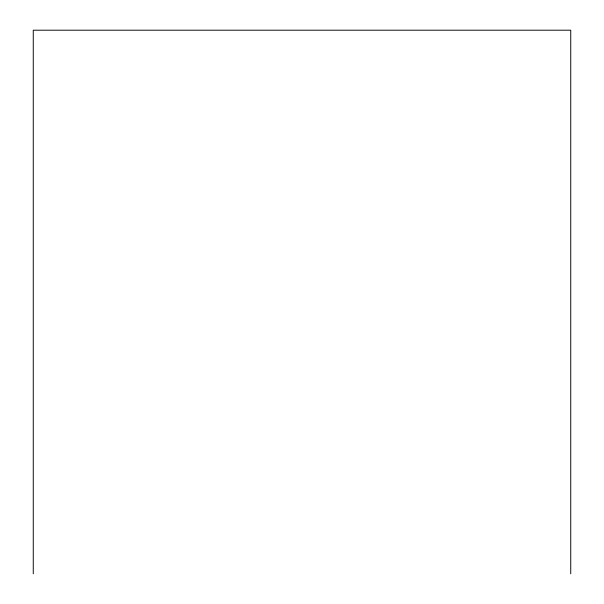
<?xml version="1.0" encoding="UTF-8"?>
<svg xmlns="http://www.w3.org/2000/svg" width="604" height="604" viewBox="0 0 604 604"><rect width="100%" height="100%" fill="white"/><g stroke="black" fill="none" stroke-linecap="round" stroke-linejoin="round"><path stroke-width="0.91" d="M570.735 573.8L570.735 30.2L33.265 30.2L33.265 573.8"/></g></svg>
